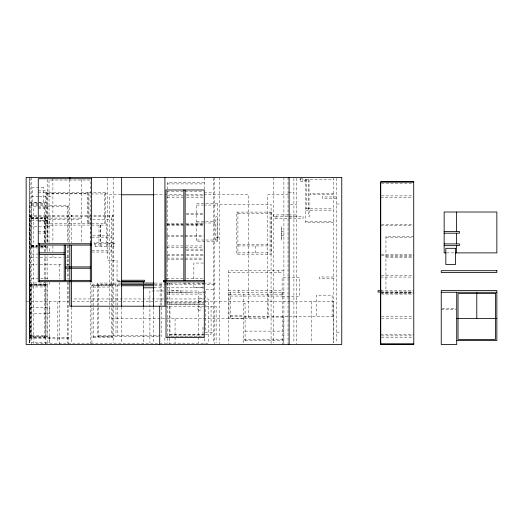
<?xml version="1.0" encoding="UTF-8"?>
<svg xmlns="http://www.w3.org/2000/svg" width="523" height="523" viewBox="0 0 523 523"><rect width="100%" height="100%" fill="white"/><g stroke="black" fill="none" stroke-linecap="round" stroke-linejoin="round"><path stroke-width="0.39" stroke-dasharray="2.62 1.96" d="M29.628 342.853L29.628 178.245M30.818 337.74L30.818 216.803L29.517 216.803L29.51 337.74L45.828 337.74M44.52 337.74L44.54 282.348M44.52 279.354L44.54 255.512M44.52 251.733L44.54 245.751M44.52 242.796L44.52 216.803L45.828 216.803M45.828 344.48L45.828 282.57M45.828 279.354L45.828 255.688M45.828 251.733L45.828 245.908M45.828 242.796L45.828 216.581M47.129 342.853L47.129 282.57M47.129 279.308L47.129 255.688M47.129 251.615L47.129 245.908M47.129 242.652L47.129 216.581M71.383 216.587L71.383 215.28L71.383 242.907M90.636 344.48L90.636 282.57M90.636 242.652L90.636 216.581M91.937 342.853L91.937 282.57M93.244 337.74L93.244 285.754M111.517 337.74L111.517 285.754M111.641 284.166L111.641 216.581M112.818 285.754L112.818 337.74L91.937 337.74M29.621 215.28L112.942 215.28L112.942 285.538L91.937 285.538M29.504 342.859L29.628 267.586M300.529 179.598L300.614 178.35A1.739 1.739 0 0 0 300.143 180.873A1.739 1.739 0 0 0 302.699 181.128A1.739 1.739 0 0 0 302.725 178.559L302.542 180.062A1.033 1.033 0 0 1 300.83 180.585A1.033 1.033 0 0 1 301.235 178.84A1.033 1.033 0 0 1 302.542 180.062M305.654 179.605L333.497 179.605M204.29 182.534L167.301 182.534L167.301 279.7M381.515 183.325L412.909 183.325M167.301 183.906L204.29 183.906M38.264 190.875L47.724 190.875M166.824 191.287L183.037 191.287M185.149 191.287L203.493 191.287M38.264 192.183L47.724 192.183M288.689 192.464L293.906 192.464M88.988 192.66L106.607 192.66L106.607 193.961L90.296 193.961M204.29 192.876L213.207 192.876M333.497 193.327L310.198 193.327L310.198 194.634L333.497 194.634M47.011 193.634L87.687 193.634M47.011 193.85L87.687 193.85M120.937 194.765L109.542 194.765L109.542 318.527L267.809 318.527L267.809 194.765L288.689 194.765M155.102 194.765L164.052 194.765M164.869 194.765L182.769 194.765M186.018 194.765L203.107 194.765M203.918 194.765L248.667 194.765L248.667 318.527M167.242 195.877L183.325 195.877M186.541 195.877L204.232 195.877M381.457 195.877L412.909 195.877M31.373 196.393L38.545 196.393M39.343 196.393L52.901 196.393M336.537 196.962L323.057 196.962L322.619 196.53L322.619 198.707L336.537 198.707M167.242 197.243L183.325 197.243M186.541 197.243L204.232 197.243M380.711 197.243L412.909 197.243M45.704 202.846L29.948 202.846L29.948 247.039L37.434 247.039M31.243 203.722L44.403 203.722M336.537 204.029L340.27 204.029M31.243 204.153L44.403 204.153M219.738 204.401L271.071 204.401L271.071 344.48M290.409 204.401L296.737 204.401M196.681 205.055L203.107 205.055M203.905 205.055L217.561 205.055M31.373 205.271L68.127 205.271L68.127 242.724M68.127 206.578L33.328 206.578L33.328 343.173L208.311 343.173L208.311 298.96L72.207 298.96M38.264 207.285L47.724 207.285M38.264 208.592L47.724 208.592M305.654 208.847L333.497 208.847M305.654 210.154L333.497 210.154M186.325 213.397L203.473 213.397M237.919 213.404L270.058 213.404M186.325 214.705L203.473 214.705M288.062 214.92L273.398 214.92L273.398 216.228L303.105 216.228L303.105 218.509L274.706 218.509L274.706 216.228M288.879 214.92L297.025 214.92L297.025 216.228M29.621 216.587L112.942 216.587L112.942 215.28M288.689 217.038L293.906 217.038M31.373 217.509L45.292 217.509L45.292 218.81L31.373 218.81M31.373 218.058L45.292 218.058M30.837 218.104L44.54 218.104M92.728 219.196L111.641 219.196M38.264 220.196L47.724 220.196M31.373 220.739L49.423 220.739L49.423 226.825L31.373 226.825M305.654 221.366L333.497 221.366M38.264 221.504L47.724 221.504M196.681 221.68L204.787 221.68M205.598 221.68L214.515 221.68L214.515 222.988L205.598 222.988M333.497 222.674L305.654 222.674L305.654 178.304M196.681 222.988L204.787 222.988M166.824 223.308L183.037 223.308M185.946 223.308L203.493 223.308M45.704 223.779L106.607 223.779L106.607 242.482M167.301 224.38L183.383 224.38M186.6 224.38L204.29 224.38M381.515 224.38L412.909 224.38M166.824 224.609L183.037 224.609M185.946 224.609L203.493 224.609M45.704 225.086L106.607 225.086M167.301 225.746L183.383 225.746M186.6 225.746L204.29 225.746M380.711 225.746L412.909 225.746M281.727 231.434L283.904 231.434M38.264 231.787L47.724 231.787M38.264 233.088L47.724 233.088M166.824 235.487L183.848 235.487M185.149 235.487L203.493 235.487M281.727 235.487L283.904 235.487M92.728 235.853L111.641 235.853M413.785 236.409L385.941 236.409L385.941 290.696M166.824 236.795L183.848 236.795M185.149 236.795L203.493 236.795M91.937 237.161L111.641 237.161M385.941 237.717L412.189 237.717M196.681 240.011L217.561 240.011M94.454 243.79L114.439 243.79L114.439 242.482L94.454 242.482L94.454 246.529L113.445 246.529L113.445 243.79M237.919 244.64L270.058 244.64M31.373 245.424L37.558 245.424M31.243 245.732L37.434 245.732M166.824 245.928L183.037 245.928M185.946 245.928L203.493 245.928M237.919 245.941L270.058 245.941M31.373 245.973L37.558 245.973M40.65 245.973L45.292 245.973M31.243 246.601L37.434 246.601M40.533 246.601L44.403 246.601M31.373 246.732L37.558 246.732M40.65 246.732L45.292 246.732L45.292 245.424M40.533 247.039L45.704 247.039M166.824 247.235L183.037 247.235M185.149 247.235L203.493 247.235M31.373 247.941L37.649 247.941M40.787 247.941L49.423 247.941L49.423 251.746M186.325 249.125L203.473 249.125M186.325 250.432L203.473 250.432M91.937 250.733L111.641 250.733M91.937 252.04L111.641 252.04M237.919 252.851L270.058 252.851M446.577 252.877L454.762 252.877M31.373 254.034L37.649 254.034M167.242 254.263L183.325 254.263M186.541 254.263L204.232 254.263M381.457 254.263L413.713 254.263M167.242 255.629L183.325 255.629M186.541 255.629L204.232 255.629M381.457 255.629L413.713 255.629M385.941 256.244L412.189 256.244M31.373 257.257L37.068 257.257M40.14 257.257L63.093 257.257M66.349 257.257L68.794 257.257M385.941 257.551L413.785 257.551M166.824 258.107L183.848 258.107M185.149 258.107L203.493 258.107M166.824 259.415L183.037 259.415M185.149 259.415L203.493 259.415M203.486 263.049L193.85 263.049L193.85 279.766M31.373 264.435L37.068 264.435M40.14 264.435L63.093 264.435M66.349 264.435L68.794 264.435M283.904 270.698L228.296 270.698L228.296 344.48M228.296 272.444L283.904 272.444M381.457 275.706L412.909 275.706M333.497 276.974L319.573 276.974L319.573 278.772L333.497 278.772M380.711 277.079L412.909 277.079M166.752 278.504L183.076 278.439M186.325 278.478L204.303 278.504M31.373 278.602L37.649 278.602M40.787 278.602L49.423 278.602M117.047 280.263L121.081 280.263M117.047 281.629L121.081 281.629M121.042 281.707L117.047 281.707L117.047 260.304L107.535 260.304L107.535 178.245M29.608 282.969L47.011 282.969L47.011 336.649L30.478 336.649L30.478 284.342M120.865 283.08L97.265 283.08L97.265 284.447L121.349 284.447M154.756 283.08L163.993 283.08M164.81 283.08L203.48 283.08M203.872 283.08L215.267 283.08L215.267 284.447L166.438 284.447M166.739 283.146L172.551 283.146M183.573 283.146L190.117 283.146M197.753 283.146L204.29 283.146M91.937 284.166L112.942 284.166M29.51 284.231L45.828 284.231M29.608 284.342L47.011 284.342M154.756 284.447L165.621 284.447M31.373 284.689L49.423 284.689L49.423 282.407M91.937 285.754L115.962 285.754M117.27 285.754L121.31 285.754M154.455 285.754L160.116 285.754M30.818 286.95L44.52 286.95M93.244 287.055L111.517 287.055M203.486 287.728L193.85 287.728L193.85 282.95M153.945 287.813L163.692 287.813M166.935 287.813L203.48 287.813M213.207 289.565L205.421 289.565L205.421 332.386L213.207 332.386M228.296 290.54L283.904 290.54M380.652 290.696L413.785 290.696M163.732 290.971L149.911 290.971L149.911 342.859M166.981 290.971L198.681 290.971L198.681 336.374M380.744 292.004L413.785 292.004M381.45 292.069L412.909 292.069M204.29 292.252L202.989 292.252L202.989 283.146M169.883 292.292L189.751 292.292L189.751 292.717M228.296 292.279L283.904 292.279M167.242 292.717L204.232 292.717M381.457 292.717L413.713 292.717M380.744 293.377L413.785 293.377M167.242 294.083L204.232 294.083M381.457 294.083L412.909 294.083M228.982 294.312L283.904 294.312M230.283 296.051L282.597 296.051M26.15 301.588L68.461 301.588M72.54 301.588L122.349 301.588M123.14 301.588L165.614 301.588M166.392 301.588L204.807 301.588M205.565 301.588L289.709 301.588M290.442 301.588L333.694 301.588L333.694 342.866M166.013 302.941L203.48 302.941M169.367 302.954L204.303 302.954M243.777 303.137L245.078 303.137L245.078 342.859M166.824 304.249L203.48 304.249M169.367 304.327L204.303 304.327M164.922 306.197L216.117 306.197L216.117 342.853M31.373 307.642L49.423 307.642L49.423 313.735L31.373 313.735M442.059 308.374L455.906 308.374M441.242 309.681L455.906 309.681M230.283 315.336L243.777 315.336M333.497 316.395L283.486 316.395L283.486 344.48M230.283 316.637L282.597 316.637M381.457 316.801L412.909 316.801M243.777 317.049L283.904 317.049M381.457 318.174L413.713 318.174M243.777 318.383L228.982 318.383L228.982 292.279M245.078 331.118L282.597 331.118M336.537 332.177L340.27 332.177M204.617 334.282L169.975 334.282L169.975 306.197M205.428 334.282L211.07 334.282L211.07 306.197M169.367 334.635L203.493 334.635M380.652 334.635L413.713 334.635M31.785 335.348L45.704 335.348M98.782 335.348L160.116 335.348M169.367 335.943L203.493 335.943M381.457 335.877L413.693 335.877M166.811 336.217L204.29 336.217M30.818 336.433L49.423 336.407L49.423 342.5L31.373 342.5M93.244 336.433L111.517 336.433M158.502 336.649L97.474 336.649L97.474 284.447M381.457 337.25L413.693 337.25M29.621 337.518L71.383 337.518M29.621 338.826L71.383 338.826M243.777 339.381L283.904 339.381M245.078 340.689L282.597 340.689M408.816 292.004L408.816 293.377M402.344 292.004L402.344 293.377M397.375 292.004L397.375 293.377M385.713 292.004L385.713 293.377M336.537 178.245L336.537 342.853M333.497 177.434L333.497 342.879M332.125 316.395L332.125 295.155L316.369 295.155L316.369 316.395M311.754 301.588L311.754 342.866M309.054 179.605L309.054 208.847M308.184 179.605L308.184 208.847M306.524 179.605L306.524 208.847M296.737 178.245L296.737 344.48M293.906 178.245L293.906 342.853M288.036 177.434L288.036 344.48M283.904 177.434L283.904 344.48M282.597 292.279L282.597 344.48M278.249 270.698L278.249 272.444M276.013 216.228L276.013 218.509M273.241 177.434L273.241 342.853M271.986 290.54L271.986 292.279M270.058 212.096L270.058 254.158M268.155 294.312L268.155 317.049M255.237 245.941L255.237 252.851M243.777 294.312L243.777 342.859M238.821 290.54L238.821 292.279M237.919 212.096L237.919 254.158M230.283 292.279L230.283 318.383M219.738 177.434L219.738 344.48M217.123 240.011L217.123 216.685L215.822 216.685L215.822 240.011M214.299 177.434L214.299 344.48M213.207 178.245L213.207 342.853M204.29 177.434L204.29 189.065M204.29 338.492L204.303 343.461M202.989 327.104L202.989 336.217M198.681 337.185L198.681 342.859M180.847 292.717L180.847 290.546L169.883 290.546L169.883 292.717M175.061 318.527L175.061 336.367M175.061 337.185L175.061 342.859M169.367 283.074L169.367 343.461M167.301 282.969L167.301 343.389M166.752 278.439L166.752 279.877M164.922 337.963L164.922 342.853M161.424 284.447L161.424 336.649M160.116 284.447L160.116 305.452M153.612 306.994L153.612 342.853M143.387 307.164L143.387 344.48M121.637 306.994L121.637 342.853M117.27 284.447L117.27 335.348M115.962 284.447L115.962 335.348M113.171 177.434L113.171 342.853M111.602 243.79L111.602 246.529M107.915 243.79L107.915 246.529M106.607 243.79L106.607 246.529M105.738 192.66L105.738 223.779M104.437 193.961L104.437 223.779M101.887 243.79L101.887 246.529M100.521 225.086L100.521 242.482M100.305 225.086L100.305 246.529M98.997 225.086L98.997 246.529M98.782 284.447L98.782 336.649M95.617 243.79L95.617 246.529M90.322 243.764L90.322 180.043L49.025 180.043L49.025 243.764M88.988 223.759L88.988 192.542L45.704 192.542L45.704 242.724M88.119 192.542L88.119 223.759M87.687 192.542L87.687 223.759M81.425 179.546L81.425 242.947M71.383 307.099L71.383 342.859M69.827 179.879L69.827 242.633M68.127 245.477L68.127 266.331M68.127 268.979L68.127 279.511M68.127 282.198L68.127 344.48M67.258 206.578L67.258 242.352M67.258 245.607L67.258 265.932M67.258 269.188L67.258 278.942M67.258 282.198L67.258 343.173M59.648 264.435L59.648 279.138M59.648 282.407L59.648 344.48M57.85 301.588L57.85 342.866M52.901 178.245L52.901 242.652M52.901 245.856L52.901 251.576M52.901 255.629L52.901 257.257M49.639 301.588L49.639 342.866M47.724 179.546L47.724 242.646M47.011 192.542L47.011 223.759M47.011 225.086L47.011 242.724M47.011 245.934L47.011 248.34L45.704 248.34L45.704 245.431M46.573 192.542L46.573 223.759M45.704 284.342L45.704 336.649M44.416 202.846L44.403 242.214M44.416 245.431L44.403 247.039M31.785 284.342L31.785 336.649M31.373 177.434L31.373 344.48M31.256 202.846L31.243 247.039M30.066 178.245L30.066 342.853M29.608 177.434L29.621 342.859M43.533 187.404L32.655 187.404L32.655 202.231L43.533 202.231L43.533 187.404M217.561 203.748L196.681 203.748L196.681 241.319L217.561 241.319L217.561 203.748M309.864 208.396L308.563 208.396L308.563 216.228L309.864 216.228L309.864 208.396M271.365 212.096L236.612 212.096L236.612 254.158L271.365 254.158L271.365 212.096M80.124 218.098L48.985 218.098L48.985 219.405L80.124 219.405L80.124 218.098M281.727 226.871L281.394 226.871L281.394 240.109L281.727 240.109L281.727 226.871M299.365 277.347L282.119 277.347L282.119 296.626L299.365 296.626L299.365 277.347M45.828 285.597L29.51 285.597L45.828 285.643M304.785 180.978A0.869 0.869 0 0 0 306.092 180.219A0.869 0.869 0 0 0 304.785 179.467A0.869 0.869 0 0 0 304.785 180.978M216.947 237.815A0.869 0.869 0 0 0 218.254 237.063A0.869 0.869 0 0 0 216.947 236.311A0.869 0.869 0 0 0 216.947 237.815M199.283 301.228A1.739 1.739 0 0 0 201.989 299.914A1.739 1.739 0 0 0 199.492 298.221A1.739 1.739 0 0 0 199.283 301.228M198.354 309.858A1.739 1.739 0 0 0 201.25 309.028A1.739 1.739 0 0 0 199.08 306.936A1.739 1.739 0 0 0 198.354 309.858"/><path stroke-width="0.78" d="M143.387 283.08L143.387 281.707L121.839 281.707M413.771 181.958L380.711 181.958L380.711 344.206M121.748 194.765L154.292 194.765M444.145 231.447L459.403 231.447L459.403 233.186L444.145 233.186M38.264 243.764L91.63 243.764M444.145 243.908L459.403 243.908L459.403 245.653L444.145 245.653M39.571 245.071L91.63 245.071M39.571 252.831L64.224 252.831M445.779 252.877L444.145 252.877L444.145 212.018L496.85 212.018L496.85 252.877L455.494 252.877M39.571 254.57L64.224 254.57M65.532 266.926L90.322 266.926M65.532 268.234L90.322 268.234M121.892 280.263L144.479 280.263L144.479 281.629L121.892 281.629M39.571 280.38L90.322 280.38M204.29 280.465L163.398 280.465L163.398 281.838L204.29 281.838M121.539 283.08L154.226 283.08M121.31 284.447L154.226 284.447M121.31 285.754L153.651 285.754M143.387 287.813L153.945 287.813M381.293 290.696L378.044 290.696L378.044 292.069L381.293 292.069M441.242 292.279L496.85 292.279M456.723 318.383L496.85 318.383M456.723 340.48L496.85 340.48L496.85 290.54L441.242 290.54L441.242 344.48L456.723 344.48L456.723 292.279M380.652 344.082L413.713 344.082M380.652 344.206L413.785 344.206M476.786 292.279L476.786 318.383M456.396 212.018L456.396 231.447M456.396 233.186L456.396 243.908M456.396 245.653L456.396 252.877M289.121 177.434L289.121 344.48M185.149 189.98L185.149 280.465M183.848 189.98L183.848 280.465M166.013 280.465L166.013 189.98L204.29 189.98L204.29 337.518L166.013 337.518L166.013 281.838M164.922 177.434L164.922 306.197L69.827 306.197L69.827 245.078M159.705 306.197L159.705 344.48M153.612 177.434L153.612 306.184M143.387 285.12L143.387 306.432M121.637 177.434L121.637 306.184M90.322 243.764L90.322 281.688M71.383 245.346L71.383 280.289M71.383 281.91L71.383 306.288M69.827 177.434L69.827 179.062M65.532 245.071L65.532 280.38M64.224 245.071L64.224 280.38M39.571 243.764L39.571 281.688M341.761 177.434L26.15 177.434L26.15 344.48L341.761 344.48L341.761 177.434M91.63 178.735L38.264 178.735L38.264 281.688L91.63 281.688L91.63 178.735M413.713 181.834L380.652 181.834L380.652 344.271L413.785 344.271L413.713 181.834M455.513 248.314L445.825 248.314L445.825 264.481L455.513 264.481L455.513 248.314M496.85 270.698L441.242 270.698L441.242 272.444L496.85 272.444L496.85 270.698M495.543 293.586L458.03 293.586L458.03 339.381L495.543 339.381L495.543 293.586"/></g></svg>
